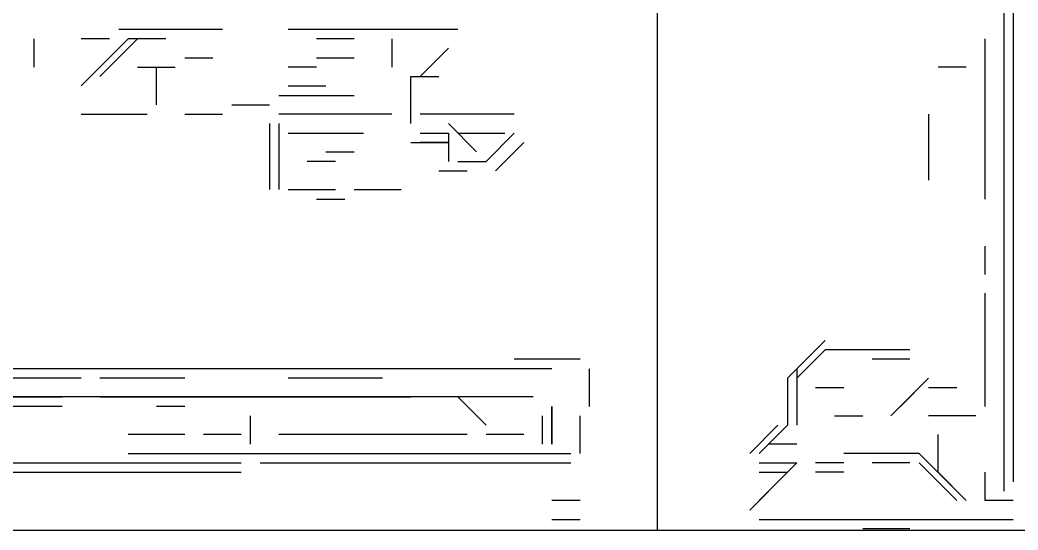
# Model space of a CAD drawing. Extents: x 34 to 168, y 38 to 138.
# Drawn here: x 83.72 to 101.38, y 55 to 64.02 of the extents above; entities that cross this region are included whole.
import ezdxf

# ---------------------------------------------------------------- set-up
doc = ezdxf.new("R2010")
doc.units = 0
doc.layers.add('STRUCTURE', color=1, linetype='CONTINUOUS')

msp = doc.modelspace()

# ---------------------------------------------------------------- linework, layer by layer
for p, q in [((101.1337, 74.187), (101.1337, 55.687)), ((101.3003, 70.0203), (101.3003, 59.0203)), ((101.3003, 70.0203), (101.3003, 59.0203)), ((101.3003, 68.187), (101.3003, 55.8536)), ((87.3003, 63.8536), (85.467, 63.8536)), ((87.1337, 63.8536), (86.3003, 63.8536)), ((86.967, 63.8536), (86.3003, 63.8536)), ((86.967, 63.8536), (86.3003, 63.8536)), ((86.967, 63.8536), (86.3003, 63.8536)), ((86.967, 63.8536), (86.3003, 63.8536)), ((91.467, 63.8536), (88.467, 63.8536)), ((83.967, 63.187), (83.967, 63.687)), ((85.3003, 63.687), (84.8003, 63.687)), ((85.6337, 63.687), (84.8003, 62.8536)), ((85.6337, 63.687), (84.967, 63.0203)), ((85.6337, 63.687), (84.967, 63.0203)), ((85.8003, 63.687), (85.1337, 63.0203)), ((86.1337, 63.687), (85.6337, 63.687)), ((86.1337, 63.687), (85.6337, 63.687)), ((86.1337, 63.687), (85.6337, 63.687)), ((86.1337, 63.687), (85.6337, 63.687)), ((86.1337, 63.687), (85.6337, 63.687)), ((86.1337, 63.687), (85.6337, 63.687)), ((86.1337, 63.687), (85.6337, 63.687)), ((86.3003, 63.687), (85.8003, 63.687)), ((86.3003, 63.687), (85.8003, 63.687)), ((86.3003, 63.687), (85.8003, 63.687)), ((89.6337, 63.687), (88.967, 63.687)), ((89.467, 63.687), (88.967, 63.687)), ((89.467, 63.687), (88.967, 63.687)), ((90.3003, 63.687), (90.3003, 63.187)), ((100.8003, 60.8536), (100.8003, 63.687)), ((85.467, 63.5203), (84.967, 63.0203)), ((90.8003, 63.0203), (91.3003, 63.5203)), ((90.8003, 63.0203), (91.3003, 63.5203)), ((90.8003, 63.0203), (91.3003, 63.5203)), ((86.6337, 63.3536), (87.1337, 63.3536)), ((86.6337, 63.3536), (87.1337, 63.3536)), ((88.967, 63.3536), (89.6337, 63.3536)), ((88.967, 63.3536), (89.467, 63.3536)), ((88.967, 63.3536), (89.467, 63.3536)), ((85.8003, 63.187), (86.467, 63.187)), ((86.1337, 62.5203), (86.1337, 63.187)), ((88.967, 63.187), (88.467, 63.187)), ((100.467, 63.187), (99.967, 63.187)), ((86.1337, 62.5203), (86.1337, 63.0203)), ((86.1337, 62.5203), (86.1337, 63.0203)), ((86.1337, 62.5203), (86.1337, 63.0203)), ((86.1337, 62.5203), (86.1337, 63.0203)), ((86.1337, 62.5203), (86.1337, 63.0203)), ((86.1337, 62.5203), (86.1337, 63.0203)), ((86.1337, 62.5203), (86.1337, 63.0203)), ((86.1337, 62.5203), (86.1337, 63.0203)), ((90.6337, 62.187), (90.6337, 63.0203)), ((90.6337, 63.0203), (91.1337, 63.0203)), ((88.467, 62.8536), (89.1337, 62.8536)), ((88.3003, 62.687), (89.6337, 62.687)), ((87.467, 62.5203), (88.1337, 62.5203)), ((84.8003, 62.3536), (85.6337, 62.3536)), ((84.967, 62.3536), (85.967, 62.3536)), ((84.967, 62.3536), (85.967, 62.3536)), ((84.967, 62.3536), (85.967, 62.3536)), ((85.1337, 62.3536), (85.967, 62.3536)), ((85.1337, 62.3536), (85.967, 62.3536)), ((85.1337, 62.3536), (85.967, 62.3536)), ((85.1337, 62.3536), (85.967, 62.3536)), ((85.3003, 62.3536), (85.967, 62.3536)), ((85.3003, 62.3536), (85.967, 62.3536)), ((86.6337, 62.3536), (87.3003, 62.3536)), ((88.1337, 62.187), (88.1337, 61.0203)), ((88.967, 62.3536), (88.3003, 62.3536)), ((88.3003, 62.187), (88.3003, 61.0203)), ((88.3003, 62.187), (88.3003, 61.187)), ((88.3003, 62.187), (88.3003, 61.0203)), ((88.3003, 62.187), (88.3003, 61.187)), ((88.3003, 62.187), (88.3003, 61.187)), ((88.3003, 62.187), (88.3003, 61.187)), ((88.3003, 62.187), (88.3003, 61.0203)), ((90.3003, 62.3536), (88.467, 62.3536)), ((89.8003, 62.3536), (88.467, 62.3536)), ((90.3003, 62.3536), (88.467, 62.3536)), ((90.3003, 62.3536), (88.467, 62.3536)), ((89.967, 62.3536), (88.467, 62.3536)), ((89.8003, 62.3536), (88.467, 62.3536)), ((89.3003, 62.3536), (88.467, 62.3536)), ((89.1337, 62.3536), (88.467, 62.3536)), ((90.3003, 62.3536), (88.467, 62.3536)), ((90.3003, 62.3536), (89.3003, 62.3536)), ((92.467, 62.3536), (90.8003, 62.3536)), ((92.3003, 62.3536), (90.8003, 62.3536)), ((92.3003, 62.3536), (90.8003, 62.3536)), ((92.3003, 62.3536), (90.8003, 62.3536)), ((92.3003, 62.3536), (90.8003, 62.3536)), ((91.3003, 62.187), (91.8003, 61.687)), ((91.3003, 62.187), (91.8003, 61.687)), ((92.3003, 62.3536), (91.467, 62.3536)), ((92.3003, 62.3536), (91.467, 62.3536)), ((92.3003, 62.3536), (91.467, 62.3536)), ((92.3003, 62.3536), (91.467, 62.3536)), ((92.3003, 62.3536), (91.467, 62.3536)), ((92.3003, 62.3536), (91.467, 62.3536)), ((99.8003, 62.3536), (99.8003, 61.187)), ((88.467, 62.0203), (89.1337, 62.0203)), ((88.8003, 62.0203), (89.8003, 62.0203)), ((88.8003, 62.0203), (89.8003, 62.0203)), ((88.8003, 62.0203), (89.8003, 62.0203)), ((88.8003, 62.0203), (89.3003, 62.0203)), ((90.8003, 62.0203), (91.3003, 62.0203)), ((90.8003, 62.0203), (91.3003, 62.0203)), ((90.8003, 62.0203), (91.3003, 62.0203)), ((90.8003, 62.0203), (91.3003, 62.0203)), ((91.3003, 62.0203), (91.3003, 61.5203)), ((91.3003, 62.0203), (91.3003, 61.5203)), ((91.467, 62.0203), (92.3003, 62.0203)), ((91.467, 62.0203), (91.967, 62.0203)), ((91.967, 61.5203), (92.467, 62.0203)), ((91.967, 61.5203), (92.467, 62.0203)), ((91.967, 61.5203), (92.467, 62.0203)), ((91.967, 61.5203), (92.467, 62.0203)), ((90.6337, 61.8536), (91.3003, 61.8536)), ((91.3003, 61.8536), (90.8003, 61.8536)), ((92.1337, 61.3536), (92.6337, 61.8536)), ((89.1337, 61.687), (89.6337, 61.687)), ((89.1337, 61.687), (89.6337, 61.687)), ((89.1337, 61.687), (89.6337, 61.687)), ((89.3003, 61.5203), (88.8003, 61.5203)), ((89.3003, 61.5203), (88.8003, 61.5203)), ((91.467, 61.5203), (91.967, 61.5203)), ((91.1337, 61.3536), (91.6337, 61.3536)), ((88.467, 61.0203), (89.1337, 61.0203)), ((88.467, 61.0203), (89.3003, 61.0203)), ((88.467, 61.0203), (89.3003, 61.0203)), ((88.467, 61.0203), (89.1337, 61.0203)), ((88.6337, 61.0203), (89.3003, 61.0203)), ((88.6337, 61.0203), (89.3003, 61.0203)), ((89.6337, 61.0203), (90.467, 61.0203)), ((88.967, 60.8536), (89.467, 60.8536)), ((100.8003, 59.5203), (100.8003, 60.0203)), ((100.8003, 57.187), (100.8003, 59.187)), ((101.3003, 58.687), (101.3003, 57.3536)), ((101.3003, 58.687), (101.3003, 57.3536)), ((97.967, 58.3536), (97.3003, 57.687)), ((97.967, 58.187), (97.467, 57.687)), ((97.967, 58.187), (97.467, 57.687)), ((97.967, 58.187), (97.467, 57.687)), ((97.967, 58.187), (97.467, 57.687)), ((97.967, 58.187), (97.467, 57.687)), ((97.967, 58.187), (97.467, 57.687)), ((97.967, 58.187), (97.467, 57.687)), ((97.967, 58.187), (97.467, 57.687)), ((98.6337, 58.187), (97.967, 58.187)), ((99.3003, 58.187), (97.967, 58.187)), ((99.467, 58.187), (98.6337, 58.187)), ((99.3003, 58.187), (98.6337, 58.187)), ((99.3003, 58.187), (98.6337, 58.187)), ((99.3003, 58.187), (98.6337, 58.187)), ((99.467, 58.187), (98.8003, 58.187)), ((99.467, 58.187), (98.8003, 58.187)), ((99.467, 58.187), (98.8003, 58.187)), ((99.3003, 58.187), (98.8003, 58.187)), ((99.467, 58.187), (98.8003, 58.187)), ((93.6337, 58.0203), (92.467, 58.0203)), ((99.3003, 58.0203), (98.8003, 58.0203)), ((99.467, 58.0203), (98.967, 58.0203)), ((92.3003, 57.8536), (78.1337, 57.8536)), ((84.3003, 57.8536), (82.967, 57.8536)), ((93.1337, 57.8536), (85.1337, 57.8536)), ((92.967, 57.8536), (85.1337, 57.8536)), ((92.967, 57.8536), (85.1337, 57.8536)), ((87.967, 57.8536), (85.967, 57.8536)), ((87.8003, 57.8536), (86.8003, 57.8536)), ((92.967, 57.8536), (88.3003, 57.8536)), ((93.8003, 57.187), (93.8003, 57.8536)), ((97.467, 57.8536), (97.467, 57.0203)), ((84.8003, 57.687), (81.1337, 57.687)), ((84.3003, 57.687), (82.967, 57.687)), ((85.8003, 57.687), (85.1337, 57.687)), ((86.6337, 57.687), (85.1337, 57.687)), ((89.6337, 57.687), (88.467, 57.687)), ((89.6337, 57.687), (88.467, 57.687)), ((89.1337, 57.687), (88.6337, 57.687)), ((90.1337, 57.687), (89.3003, 57.687)), ((97.3003, 57.687), (97.3003, 56.8536)), ((97.467, 57.687), (97.467, 56.8536)), ((97.467, 57.687), (97.467, 56.8536)), ((99.1337, 57.0203), (99.8003, 57.687)), ((99.3003, 57.187), (99.8003, 57.687)), ((99.3003, 57.187), (99.8003, 57.687)), ((99.3003, 57.187), (99.8003, 57.687)), ((99.3003, 57.187), (99.8003, 57.687)), ((97.8003, 57.5203), (98.3003, 57.5203)), ((99.8003, 57.5203), (100.3003, 57.5203)), ((87.6337, 57.3536), (80.6337, 57.3536)), ((82.967, 57.3536), (84.3003, 57.3536)), ((87.6337, 57.3536), (83.1337, 57.3536)), ((87.6337, 57.3536), (83.1337, 57.3536)), ((83.3003, 57.3536), (84.467, 57.3536)), ((84.467, 57.3536), (83.467, 57.3536)), ((85.3003, 57.3536), (84.6337, 57.3536)), ((88.6337, 57.3536), (84.967, 57.3536)), ((85.1337, 57.3536), (88.6337, 57.3536)), ((85.1337, 57.3536), (90.6337, 57.3536)), ((86.1337, 57.3536), (87.1337, 57.3536)), ((86.1337, 57.3536), (87.1337, 57.3536)), ((87.1337, 57.3536), (86.3003, 57.3536)), ((87.1337, 57.3536), (86.3003, 57.3536)), ((87.3003, 57.3536), (86.8003, 57.3536)), ((91.1337, 57.3536), (87.967, 57.3536)), ((90.1337, 57.3536), (88.1337, 57.3536)), ((90.1337, 57.3536), (88.1337, 57.3536)), ((88.967, 57.3536), (88.1337, 57.3536)), ((88.467, 57.3536), (89.6337, 57.3536)), ((88.467, 57.3536), (89.6337, 57.3536)), ((88.6337, 57.3536), (89.1337, 57.3536)), ((88.967, 57.3536), (90.3003, 57.3536)), ((90.3003, 57.3536), (89.1337, 57.3536)), ((89.967, 57.3536), (89.3003, 57.3536)), ((92.6337, 57.3536), (90.467, 57.3536)), ((92.6337, 57.3536), (90.467, 57.3536)), ((91.467, 57.3536), (90.467, 57.3536)), ((91.967, 56.8536), (91.467, 57.3536)), ((92.8003, 57.3536), (91.8003, 57.3536)), ((84.1337, 57.187), (83.1337, 57.187)), ((84.467, 57.187), (83.967, 57.187)), ((86.6337, 57.187), (86.1337, 57.187)), ((93.1337, 56.5203), (93.1337, 57.187)), ((93.1337, 57.187), (93.1337, 56.5203)), ((93.1337, 56.5203), (93.1337, 57.187)), ((93.1337, 57.187), (93.1337, 56.5203)), ((93.1337, 56.5203), (93.1337, 57.187)), ((93.1337, 57.187), (93.1337, 56.5203)), ((87.8003, 56.5203), (87.8003, 57.0203)), ((92.967, 56.5203), (92.967, 57.0203)), ((92.967, 56.5203), (92.967, 57.0203)), ((93.1337, 57.0203), (93.1337, 56.5203)), ((93.1337, 57.0203), (93.1337, 56.5203)), ((93.1337, 57.0203), (93.1337, 56.5203)), ((93.6337, 56.3536), (93.6337, 57.0203)), ((98.1337, 57.0203), (98.6337, 57.0203)), ((100.6337, 57.0203), (99.8003, 57.0203)), ((97.1337, 56.8536), (96.6337, 56.3536)), ((97.3003, 56.8536), (96.8003, 56.3536)), ((86.6337, 56.687), (85.6337, 56.687)), ((87.6337, 56.687), (86.967, 56.687)), ((91.6337, 56.687), (88.3003, 56.687)), ((92.6337, 56.687), (91.967, 56.687)), ((99.967, 56.0203), (99.967, 56.687)), ((97.467, 56.5203), (96.967, 56.5203)), ((79.6337, 56.187), (85.8003, 56.187)), ((79.6337, 56.187), (85.8003, 56.187)), ((79.6337, 56.187), (85.6337, 56.187)), ((79.8003, 56.187), (87.6337, 56.187)), ((79.8003, 56.187), (87.6337, 56.187)), ((79.8003, 56.187), (87.6337, 56.187)), ((79.8003, 56.187), (86.8003, 56.187)), ((79.8003, 56.187), (87.6337, 56.187)), ((85.6337, 56.3536), (86.6337, 56.3536)), ((85.8003, 56.3536), (87.6337, 56.3536)), ((85.967, 56.3536), (87.6337, 56.3536)), ((85.967, 56.3536), (87.6337, 56.3536)), ((86.967, 56.3536), (92.967, 56.3536)), ((86.967, 56.3536), (87.6337, 56.3536)), ((87.8003, 56.3536), (91.967, 56.3536)), ((87.967, 56.3536), (92.8003, 56.3536)), ((87.967, 56.3536), (92.8003, 56.3536)), ((87.967, 56.187), (89.3003, 56.187)), ((88.1337, 56.3536), (92.6337, 56.3536)), ((88.1337, 56.187), (88.8003, 56.187)), ((88.1337, 56.187), (88.8003, 56.187)), ((88.3003, 56.3536), (91.6337, 56.3536)), ((88.967, 56.187), (91.967, 56.187)), ((89.3003, 56.3536), (91.467, 56.3536)), ((89.3003, 56.3536), (91.467, 56.3536)), ((89.467, 56.3536), (90.967, 56.3536)), ((91.1337, 56.187), (92.8003, 56.187)), ((91.967, 56.187), (92.467, 56.187)), ((91.967, 56.187), (92.467, 56.187)), ((92.467, 56.3536), (92.967, 56.3536)), ((92.467, 56.187), (93.467, 56.187)), ((92.967, 56.3536), (93.467, 56.3536)), ((97.467, 56.187), (96.8003, 55.5203)), ((96.8003, 56.187), (97.3003, 56.187)), ((97.467, 56.187), (96.8003, 55.5203)), ((97.467, 56.187), (96.8003, 55.5203)), ((97.467, 56.187), (96.8003, 55.5203)), ((97.467, 56.187), (96.8003, 55.5203)), ((96.8003, 56.187), (97.3003, 56.187)), ((96.967, 56.187), (97.467, 56.187)), ((96.967, 56.187), (97.467, 56.187)), ((96.967, 56.187), (97.467, 56.187)), ((96.967, 56.187), (97.467, 56.187)), ((96.967, 56.187), (97.467, 56.187)), ((96.967, 56.187), (97.467, 56.187)), ((98.3003, 56.187), (97.8003, 56.187)), ((99.467, 56.3536), (98.3003, 56.3536)), ((99.467, 56.3536), (98.3003, 56.3536)), ((99.467, 56.3536), (98.467, 56.3536)), ((99.6337, 56.3536), (98.467, 56.3536)), ((99.6337, 56.3536), (98.6337, 56.3536)), ((99.6337, 56.3536), (98.6337, 56.3536)), ((99.6337, 56.3536), (98.6337, 56.3536)), ((99.6337, 56.3536), (98.8003, 56.3536)), ((99.6337, 56.3536), (98.8003, 56.3536)), ((99.467, 56.187), (98.8003, 56.187)), ((100.3003, 55.687), (99.6337, 56.3536)), ((100.3003, 55.687), (99.6337, 56.3536)), ((100.3003, 55.5203), (99.6337, 56.187)), ((100.467, 55.5203), (99.8003, 56.187)), ((100.467, 55.5203), (99.8003, 56.187)), ((79.8003, 56.0203), (87.6337, 56.0203)), ((97.3003, 56.0203), (96.6337, 55.3536)), ((97.3003, 56.0203), (96.6337, 55.3536)), ((97.3003, 56.0203), (96.6337, 55.3536)), ((96.8003, 56.0203), (97.3003, 56.0203)), ((97.3003, 56.0203), (96.8003, 55.5203)), ((98.3003, 56.0203), (97.8003, 56.0203)), ((100.467, 55.5203), (99.967, 56.0203)), ((100.8003, 55.5203), (100.8003, 56.0203)), ((93.6337, 55.5203), (93.1337, 55.5203)), ((101.3003, 55.5203), (100.8003, 55.5203)), ((93.1337, 55.187), (93.6337, 55.187)), ((96.8003, 55.187), (100.3003, 55.187)), ((96.8003, 55.187), (100.3003, 55.187)), ((96.8003, 55.187), (100.3003, 55.187)), ((96.967, 55.187), (100.3003, 55.187)), ((96.967, 55.187), (100.1337, 55.187)), ((96.967, 55.187), (100.3003, 55.187)), ((96.967, 55.187), (100.3003, 55.187)), ((96.967, 55.187), (100.3003, 55.187)), ((96.967, 55.187), (100.3003, 55.187)), ((96.967, 55.187), (100.3003, 55.187)), ((97.1337, 55.187), (98.3003, 55.187)), ((98.6337, 55.187), (101.3003, 55.187)), ((99.467, 55.0203), (98.6337, 55.0203))]:
    msp.add_line(p, q)
at = {"layer": 'STRUCTURE', "color": 1}
for p, q in [((95, 55), (95, 125)), ((52, 55), (130, 55))]:
    msp.add_line(p, q, dxfattribs=at)

doc.saveas('drawing.dxf')
